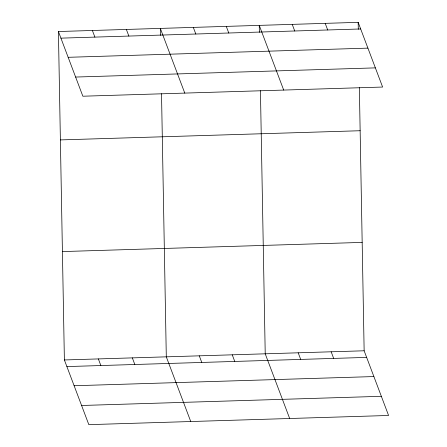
<?xml version="1.0" encoding="UTF-8"?>
<svg xmlns="http://www.w3.org/2000/svg" width="447" height="447" viewBox="0 0 447 447"><rect width="100%" height="100%" fill="white"/><g stroke="black" fill="none" stroke-linecap="round" stroke-linejoin="round"><path stroke-width="0.67" d="M58.417 31.525L358.17 22.35L382.615 87.042L82.857 96.217L58.417 31.525L64.385 359.958L88.83 424.65L388.583 415.475L364.143 350.783L359.36 87.657M60.915 38.146L360.673 28.966M68.156 57.305L367.915 48.131M75.616 77.052L375.374 67.877M60.384 139.911L360.142 130.731M62.412 251.577L362.171 242.403M64.385 359.958L364.143 350.783M66.882 366.579L366.641 357.399M74.124 385.739L373.882 376.564M81.589 405.485L381.341 396.31M325.198 23.361L327.701 29.977M292.226 24.367L294.724 30.988M283.694 90.07L259.254 25.378L259.377 32.324M226.277 26.39L228.78 33.005M331.166 351.795L333.669 358.41M193.305 27.396L195.808 34.017M298.194 352.8L300.697 359.422M184.779 93.099L160.333 28.407L160.456 35.352M289.667 418.504L265.222 353.812L260.439 90.685M126.361 29.446L128.859 36.062M232.25 354.823L234.748 361.439M92.389 30.485L94.887 37.107M199.273 355.829L201.776 362.45M190.746 421.532L166.301 356.84L161.518 93.714M132.329 357.879L134.826 364.495M98.357 358.919L100.854 365.54M358.17 22.35L358.298 29.295"/></g></svg>
